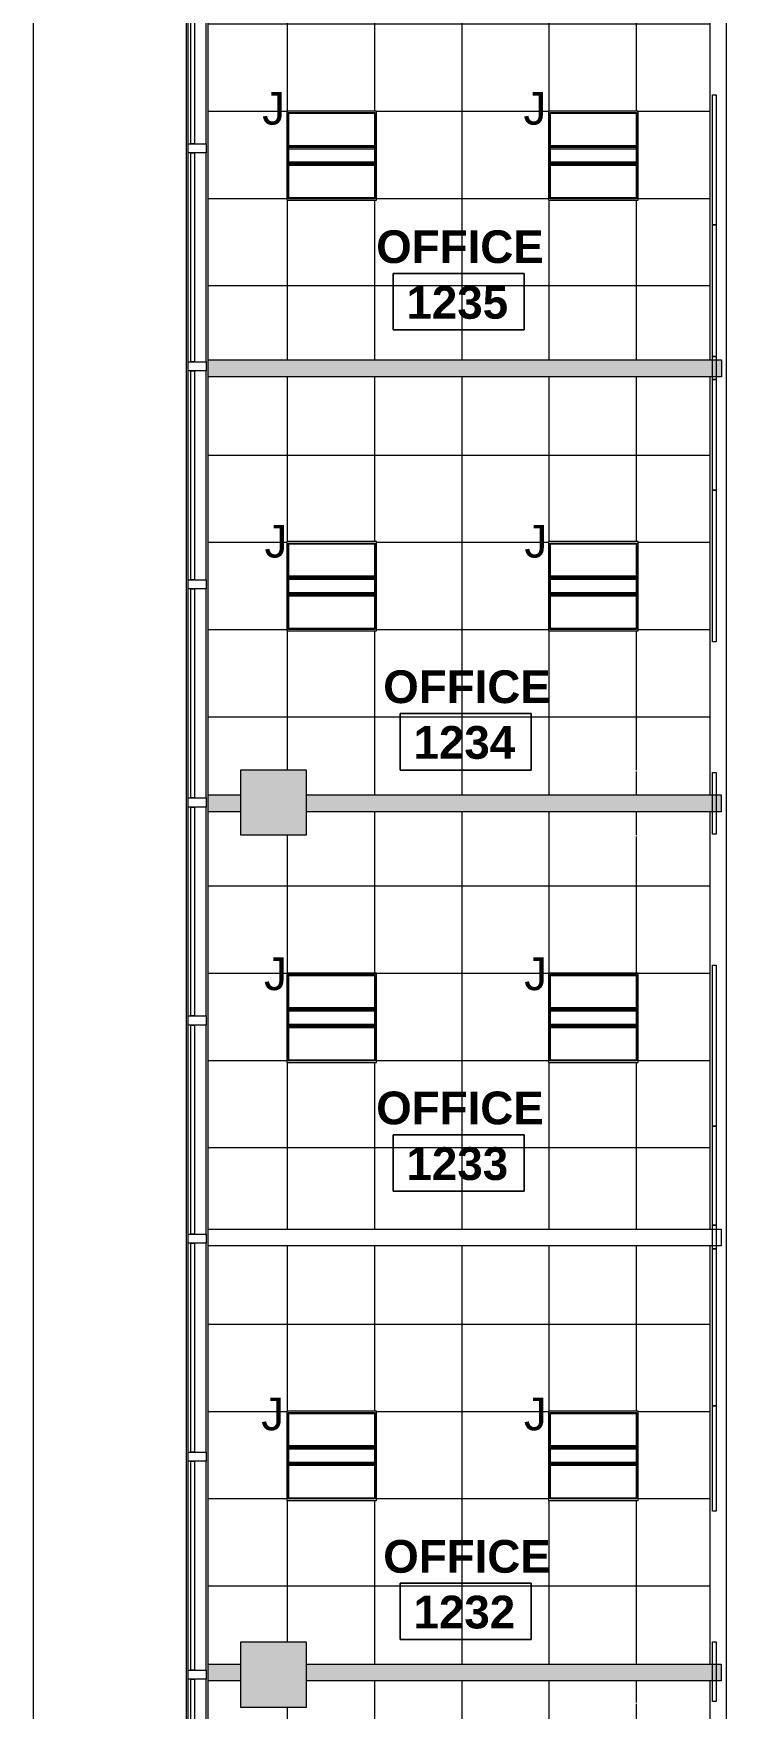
# Model space of a CAD drawing. Header units: inches. Extents: x -329 to 986, y -79 to 1436.
# Drawn here: x -272.6 to -82, y 457.2 to 918.1 of the extents above; entities that cross this region are included whole.
import ezdxf

# ---------------------------------------------------------------- set-up
doc = ezdxf.new("R2010")
doc.units = ezdxf.units.IN
doc.header["$MEASUREMENT"] = 0
for name, color, linetype, lineweight in [('A-AREA-IDEN', 2, 'Continuous', 9), ('A-CLNG', 13, 'Continuous', 13), ('A-CLNG-PATT', 13, 'Continuous', 13), ('A-GENM', 13, 'Continuous', 9), ('A-GLAZ-CURT', 52, 'Continuous', 9), ('A-GLAZ-CWMG', 51, 'Continuous', 9), ('A-WALL', 113, 'Continuous', 13), ('A-WALL-PATT', 111, 'Continuous', 13), ('E-LITE-EQPM', 33, 'Continuous', 9), ('E-LITE-EQPM-IDEN', 33, 'Continuous', 9), ('S-COLS', 52, 'Continuous', 13)]:
    doc.layers.add(name, color=color, linetype=linetype, lineweight=lineweight)
doc.styles.add('Arial', font='arial.ttf', dxfattribs={"height": 8.999999999999991})
doc.styles.add('Swis721 Lt BT_B', font='', dxfattribs={"height": 8.999999999999991})
doc.styles.get('Swis721 Lt BT_B').set_extended_font_data('Swis721 Lt BT', bold=True)

# ---------------------------------------------------------------- blocks, each defined once
blk = doc.blocks.new('Concrete-Square-Column - 18 x 18-6977650-Level 12  RCP')
at = {"layer": 'S-COLS', "lineweight": 9}
blk.add_hatch(color=7, dxfattribs=at).paths.add_polyline_path([(9.00000000000034, -8.999999999999146), (9.00000000000034, 9.000000000001021), (-8.999999999999828, 9.000000000001021), (-8.999999999999828, -8.999999999999146), (-1.358233555763036, -8.999999999999146)], flags=0)
at = {"layer": 'S-COLS', "color": 8, "lineweight": 20}
for p, q in [((-9.000000000000004, 8.999999999999998), (8.999999999999991, 8.999999999999998)), ((-9.000000000000004, -8.999999999999996), (-9.000000000000004, 8.999999999999998)), ((8.999999999999991, 8.999999999999998), (8.999999999999991, -8.999999999999996)), ((8.999999999999991, -8.999999999999996), (-9.000000000000004, -8.999999999999996))]:
    blk.add_line(p, q, dxfattribs=at)
blk = doc.blocks.new('System Panel - Glazed - Offset-8500634-Level 12  RCP')
at = {"layer": 'A-GLAZ-CURT', "lineweight": 13}
for p, q in [((-28.75, 0.7499999999999999), (-28.75, 1.749999999999986)), ((-28.75, 1.749999999999986), (28.75000000000001, 1.749999999999986)), ((28.75000000000001, 0.7499999999999999), (-28.75, 0.7499999999999999)), ((28.75000000000001, 1.749999999999986), (28.75000000000001, 0.7499999999999999))]:
    blk.add_line(p, q, dxfattribs=at)
blk = doc.blocks.new('Rectangular Mullion - 2_5_ x 5_ rectangular-6977147-Level 12  RCP')
at = {"layer": 'A-GLAZ-CWMG'}
for p, q in [((-230.1099538402698, 47.78411350765371), (-230.1099538402697, 105.2841135076537)), ((-225.1099538402698, 47.78411350765371), (-225.1099538402697, 105.2841135076537))]:
    blk.add_line(p, q, dxfattribs=at)
blk = doc.blocks.new('Rectangular Mullion - 2_5_ x 5_ rectangular-8463284-Level 12  RCP')
at = {"layer": 'A-GLAZ-CWMG', "lineweight": 20}
for p, q in [((1.249999999999998, 2.499999999999985), (-1.249999999999998, 2.499999999999985)), ((-1.249999999999998, 2.499999999999985), (-1.249999999999998, -2.499999999999985)), ((1.249999999999998, -2.499999999999985), (1.249999999999998, 2.499999999999985)), ((-1.249999999999998, -2.499999999999985), (1.249999999999998, -2.499999999999985))]:
    blk.add_line(p, q, dxfattribs=at)
blk = doc.blocks.new('L-Recessed-Axis-Plano - 2 X 2-4550865-Level 12  RCP')
at = {"layer": 'E-LITE-EQPM'}
for p, q in [((11.90625000000024, 11.87499999999966), (-11.90624999999975, 11.87499999999966)), ((-11.90624999999975, 11.87499999999966), (-11.90624999999975, -11.87500000000033)), ((-11.87499999999975, -11.56250000000099), (-11.87499999999975, 11.56249999999901)), ((-11.87499999999975, 11.56249999999901), (11.87500000000024, 11.56249999999901)), ((11.87500000000024, 11.56249999999901), (11.87500000000024, -11.56250000000099)), ((11.90625000000024, -11.87500000000033), (11.90625000000024, 11.87499999999966)), ((-11.87499999999974, 2.737406249999669), (11.87500000000024, 2.737406249999669)), ((11.87500000000024, 2.506846065747282), (-11.87499999999974, 2.506846065747282)), ((-11.87499999999974, 2.304862327499548), (11.87500000000024, 2.304862327499548)), ((-11.87499999999974, 2.200850357448503), (11.87500000000023, 2.200850357448503)), ((-11.87499999999975, 1.825572752108576), (11.87500000000023, 1.825572752108576)), ((-11.87499999999975, -1.82557275210924), (11.87500000000023, -1.82557275210924)), ((-11.87499999999974, -2.200850357449164), (11.87500000000023, -2.200850357449164)), ((-11.87499999999974, -2.30486232750021), (11.87500000000024, -2.30486232750021)), ((-11.87499999999974, -2.506846065747483), (11.87500000000024, -2.506846065747483)), ((-11.87499999999974, -2.737406250000332), (11.87500000000024, -2.737406250000332)), ((-11.90624999999975, -11.87500000000033), (11.90625000000024, -11.87500000000033)), ((11.87500000000024, -11.56250000000099), (-11.87499999999975, -11.56250000000099))]:
    blk.add_line(p, q, dxfattribs=at)
blk = doc.blocks.new('System Panel - Glazed - Offset-8644440-Level 12  RCP')
at = {"layer": 'A-GLAZ-CURT', "lineweight": 13}
for p, q in [((-17.89937377381869, 0.7499999999999999), (-17.89937377381869, 1.749999999999996)), ((-17.89937377381869, 1.749999999999996), (17.89937377381886, 1.749999999999996)), ((17.89937377381886, 0.7499999999999999), (-17.89937377381869, 0.7499999999999999)), ((17.89937377381886, 1.749999999999996), (17.89937377381886, 0.7499999999999999))]:
    blk.add_line(p, q, dxfattribs=at)
blk = doc.blocks.new('System Panel - Glazed - Offset-8642960-Level 12  RCP')
at = {"layer": 'A-GLAZ-CURT', "lineweight": 13}
for p, q in [((-18.12499999999988, 0.7499999999999999), (-18.12499999999988, 1.749999999999996)), ((-18.12499999999988, 1.749999999999996), (18.12500000000005, 1.749999999999996)), ((18.12500000000005, 0.7499999999999999), (-18.12499999999988, 0.7499999999999999)), ((18.12500000000005, 1.749999999999996), (18.12500000000005, 0.7499999999999999))]:
    blk.add_line(p, q, dxfattribs=at)
blk = doc.blocks.new('System Panel - Glazed - Offset-8644230-Level 12  RCP')
at = {"layer": 'A-GLAZ-CURT', "lineweight": 13}
for p, q in [((-20.85050035993964, 0.7499999999999999), (-20.85050035993964, 1.749999999999996)), ((-20.85050035993964, 1.749999999999996), (20.85050035993964, 1.749999999999996)), ((20.85050035993964, 0.7499999999999999), (-20.85050035993964, 0.7499999999999999)), ((20.85050035993964, 1.749999999999996), (20.85050035993964, 0.7499999999999999))]:
    blk.add_line(p, q, dxfattribs=at)
blk = doc.blocks.new('System Panel - Glazed - Offset-8644220-Level 12  RCP')
at = {"layer": 'A-GLAZ-CURT', "lineweight": 13}
for p, q in [((-22.15569826910774, 0.7499999999999999), (-22.15569826910774, 1.749999999999996)), ((-22.15569826910774, 1.749999999999996), (22.15569826910774, 1.749999999999996)), ((22.15569826910774, 0.7499999999999999), (-22.15569826910774, 0.7499999999999999)), ((22.15569826910774, 1.749999999999996), (22.15569826910774, 0.7499999999999999))]:
    blk.add_line(p, q, dxfattribs=at)
blk = doc.blocks.new('System Panel - Glazed - Offset-8642963-Level 12  RCP')
at = {"layer": 'A-GLAZ-CURT', "lineweight": 13}
for p, q in [((-13.62499999999997, 0.7499999999999892), (-13.62499999999997, 1.749999999999986)), ((-13.62499999999997, 1.749999999999986), (13.62500000000006, 1.749999999999986)), ((13.62500000000006, 0.7499999999999892), (-13.62499999999997, 0.7499999999999892)), ((13.62500000000006, 1.749999999999986), (13.62500000000006, 0.7499999999999892))]:
    blk.add_line(p, q, dxfattribs=at)
blk = doc.blocks.new('System Panel - Glazed - Offset-8644008-Level 12  RCP')
at = {"layer": 'A-GLAZ-CURT', "lineweight": 13}
for p, q in [((-14.46089617827567, 0.7499999999999999), (-14.46089617827567, 1.749999999999996)), ((-14.46089617827567, 1.749999999999996), (14.4608961782755, 1.749999999999996)), ((14.4608961782755, 0.7499999999999999), (-14.46089617827567, 0.7499999999999999)), ((14.4608961782755, 1.749999999999996), (14.4608961782755, 0.7499999999999999))]:
    blk.add_line(p, q, dxfattribs=at)
blk = doc.blocks.new('System Panel - Glazed - Offset-8644009-Level 12  RCP')
at = {"layer": 'A-GLAZ-CURT', "lineweight": 13}
for p, q in [((-8.22076974709668, 0.7499999999999999), (-8.22076974709668, 1.750000000000007)), ((-8.22076974709668, 1.750000000000007), (8.220769747096766, 1.750000000000007)), ((8.220769747096766, 0.7499999999999999), (-8.22076974709668, 0.7499999999999999)), ((8.220769747096766, 1.750000000000007), (8.220769747096766, 0.7499999999999999))]:
    blk.add_line(p, q, dxfattribs=at)
blk = doc.blocks.new('System Panel - Glazed - Offset-8642972-Level 12  RCP')
at = {"layer": 'A-GLAZ-CURT', "lineweight": 13}
for p, q in [((-21.62500000000002, 0.7499999999999999), (-21.62500000000002, 1.750000000000007)), ((-21.62500000000002, 1.750000000000007), (21.62500000000002, 1.750000000000007)), ((21.62500000000002, 0.7499999999999999), (-21.62500000000002, 0.7499999999999999)), ((21.62500000000002, 1.750000000000007), (21.62500000000002, 0.7499999999999999))]:
    blk.add_line(p, q, dxfattribs=at)
blk = doc.blocks.new('System Panel - Glazed - Offset-8642971-Level 12  RCP')
at = {"layer": 'A-GLAZ-CURT', "lineweight": 13}
for p, q in [((-3.250000000000028, 0.7499999999999999), (-3.250000000000028, 1.750000000000007)), ((-3.250000000000028, 1.750000000000007), (3.250000000000028, 1.750000000000007)), ((3.250000000000028, 0.7499999999999999), (-3.250000000000028, 0.7499999999999999)), ((3.250000000000028, 1.750000000000007), (3.250000000000028, 0.7499999999999999))]:
    blk.add_line(p, q, dxfattribs=at)
blk = doc.blocks.new('System Panel - Glazed - Offset-8644231-Level 12  RCP')
at = {"layer": 'A-GLAZ-CURT', "lineweight": 13}
for p, q in [((-8.49380137095258, 0.7499999999999999), (-8.49380137095258, 1.750000000000007)), ((-8.49380137095258, 1.750000000000007), (8.493801370952495, 1.750000000000007)), ((8.493801370952495, 0.7499999999999999), (-8.49380137095258, 0.7499999999999999)), ((8.493801370952495, 1.750000000000007), (8.493801370952495, 0.7499999999999999))]:
    blk.add_line(p, q, dxfattribs=at)
blk = doc.blocks.new('System Panel - Glazed - Offset-8642973-Level 12  RCP')
at = {"layer": 'A-GLAZ-CURT', "lineweight": 13}
for p, q in [((-15.25000000000011, 0.7499999999999999), (-15.25000000000011, 1.749999999999996)), ((-15.25000000000011, 1.749999999999996), (15.25000000000011, 1.749999999999996)), ((15.25000000000011, 0.7499999999999999), (-15.25000000000011, 0.7499999999999999)), ((15.25000000000011, 1.749999999999996), (15.25000000000011, 0.7499999999999999))]:
    blk.add_line(p, q, dxfattribs=at)
blk = doc.blocks.new('System Panel - Glazed - Offset-8642974-Level 12  RCP')
at = {"layer": 'A-GLAZ-CURT', "lineweight": 13}
for p, q in [((-3.125000000000056, 0.7499999999999999), (-3.125000000000056, 1.750000000000007)), ((-3.125000000000056, 1.750000000000007), (3.124999999999886, 1.750000000000007)), ((3.124999999999886, 0.7499999999999999), (-3.125000000000056, 0.7499999999999999)), ((3.124999999999886, 1.750000000000007), (3.124999999999886, 0.7499999999999999))]:
    blk.add_line(p, q, dxfattribs=at)
blk = doc.blocks.new('Generic Models 1 - Generic Models 5-8667745-Level 12  RCP')
at = {"layer": 'A-GENM', "lineweight": 20}
for p, q in [((2473.145259837005, -428.4999984996263), (2473.145259837007, 797.5000015003726)), ((2515.145261461042, 755.5752493410097), (2515.14526146104, -386.4999984996072))]:
    blk.add_line(p, q, dxfattribs=at)
blk = doc.blocks.new('Room Tag - Room Name and Number-3379422-Level 12  RCP')
at = {"layer": 'A-AREA-IDEN'}
for p, q in [((-0.1880646717928032, -0.1635729993857746), (-0.1880646717928032, -0.001823739990654245)), ((-0.1880646717928032, -0.001823739990654244), (0.1869353282071967, -0.001823739990654244)), ((0.1869353282071967, -0.001823739990655456), (-0.1880646717928029, -0.001823739990654244)), ((-0.1880646717928029, -0.001823739990654251), (-0.1880646717928032, -0.1635729993857734)), ((0.1869353282071967, -0.001823739990654244), (0.1869353282071967, -0.1635729993857746)), ((0.1869353282071964, -0.1635729993857746), (0.1869353282071967, -0.001823739990655458)), ((0.1869353282071967, -0.1635729993857746), (-0.1880646717928032, -0.1635729993857746)), ((-0.1880646717928032, -0.1635729993857734), (0.1869353282071964, -0.1635729993857746))]:
    blk.add_line(p, q, dxfattribs=at)

msp = doc.modelspace()

# ---------------------------------------------------------------- hatches: boundary and pattern name
at = {"layer": 'A-CLNG-PATT'}
h = msp.add_hatch(dxfattribs=at)
h.set_pattern_fill('FP1_14', color=256, style=0, pattern_type=2)
h.set_pattern_definition([(180, (-154.735, 872.76), (2.939152317953648e-15, 24), []), (90, (-154.735, 872.76), (24, -1.469576158976824e-15), [])])
h.paths.add_polyline_path([(-102.8521873960309, 828.2983418740776), (-86.54745384026857, 828.2983418740776), (-86.54745384026849, 943.2216135076537), (-197.6099538402683, 943.2216135076541), (-197.6099538402683, 937.534113507654), (-215.6099538402682, 937.534113507654), (-215.6099538402682, 943.2216135076542), (-224.6099538402685, 943.2216135076542), (-224.6099538402687, 828.2983418740779), (-192.0731873960309, 828.2983418740779)], flags=0)
h.paths.add_polyline_path([(-106.2974538402672, 872.2528635076555), (-130.9224538402673, 872.2528635076558), (-130.9224538402672, 896.8153635076555), (-106.2974538402672, 896.8153635076554)], flags=0)
h.paths.add_polyline_path([(-178.2974538402673, 872.2528635076558), (-202.9224538402673, 872.2528635076559), (-202.9224538402672, 896.8153635076559), (-178.2974538402672, 896.8153635076555)], flags=0)
h = msp.add_hatch(dxfattribs=at)
h.set_pattern_fill('FP1_13', color=256, style=0, pattern_type=2)
h.set_pattern_definition([(0, (-154.735, 754.135), (0, -24), []), (270, (-154.735, 754.135), (-24, -1.469576158976824e-15), [])])
h.paths.add_polyline_path([(-123.2974538402691, 708.5966135076532), (-86.54745384026874, 708.5966135076532), (-86.54745384026857, 823.6733418740777), (-224.6099538402687, 823.6733418740782), (-224.6099538402688, 708.5966135076536), (-215.6099538402689, 708.5966135076536), (-215.6099538402689, 715.5341135076536), (-197.6099538402689, 715.5341135076536), (-197.6099538402689, 708.5966135076535), (-192.0731873960309, 708.5966135076535)], flags=0)
h.paths.add_polyline_path([(-99.60022784539733, 715.0207702547988), (-123.2974538402691, 715.0207702547988), (-123.2974538402691, 715.3957702547991), (-87.79745384026906, 715.3957702547991), (-87.79745384026906, 715.0207702547988), (-92.86044399261282, 715.0207702547988)], flags=0)
h.paths.add_polyline_path([(-106.2974538402675, 753.7530209746797), (-130.9224538402674, 753.7530209746797), (-130.9224538402673, 778.3155209746798), (-106.2974538402674, 778.3155209746795)], flags=0)
h.paths.add_polyline_path([(-192.0731873960309, 753.7530209746798), (-202.9224538402674, 753.7530209746798), (-202.9224538402674, 778.3155209746799), (-178.2974538402674, 778.3155209746798), (-178.2974538402675, 753.7530209746798)], flags=0)
h = msp.add_hatch(dxfattribs=at)
h.set_pattern_fill('FP1_12', color=256, style=0, pattern_type=2)
h.set_pattern_definition([(0, (-154.735, 635.559), (0, -24), []), (270, (-154.735, 635.559), (-24, -1.469576158976824e-15), [])])
h.paths.add_polyline_path([(-86.54745384026891, 589.1462005083747), (-86.54745384026874, 703.9716135076533), (-197.6099538402689, 703.9716135076534), (-197.6099538402689, 697.5341135076536), (-215.6099538402689, 697.5341135076536), (-215.6099538402689, 703.9716135076536), (-224.6099538402688, 703.9716135076536), (-224.609953840269, 589.1462005083752), (-192.0731873960309, 589.146200508375)], flags=0)
h.paths.add_polyline_path([(-106.2974538402677, 635.0028635076546), (-130.9224538402677, 635.0028635076549), (-130.9224538402676, 659.5653635076549), (-106.2974538402676, 659.5653635076546), (-106.2974538402677, 640.9682363904383)], flags=0)
h.paths.add_polyline_path([(-178.2974538402676, 635.0028635076549), (-202.9224538402676, 635.002863507655), (-202.9224538402676, 659.565363507655), (-178.2974538402675, 659.565363507655), (-178.2974538402676, 640.9682363904383)], flags=0)
h.paths.add_polyline_path([(-88.49856297877712, 697.1581675128933), (-123.297453840269, 697.1581675128933), (-123.297453840269, 697.5331675128936), (-87.79745384026914, 697.5331675128936), (-87.79745384026914, 697.1581675128933)], flags=0)
h = msp.add_hatch(dxfattribs=at)
h.set_pattern_fill('FP1_11', color=256, style=0, pattern_type=2)
h.set_pattern_definition([(0, (-154.735, 514.977), (0, -24), []), (270, (-154.735, 514.977), (-24, -1.469576158976824e-15), [])])
h.paths.add_polyline_path([(-102.8521873960309, 469.4321332701741), (-86.54745384026909, 469.4321332701741), (-86.54745384026891, 584.5212005083746), (-224.609953840269, 584.5212005083752), (-224.6099538402693, 469.4321332701747), (-215.6099538402693, 469.4321332701747), (-215.6099538402693, 475.534113507653), (-197.6099538402694, 475.534113507653), (-197.6099538402694, 469.4321332701747), (-192.0731873960309, 469.4321332701747)], flags=0)
h.paths.add_polyline_path([(-130.9224538402679, 514.5030209746794), (-130.9224538402679, 539.0655209746797), (-106.2974538402678, 539.0655209746797), (-106.2974538402679, 514.5030209746794)], flags=0)
h.paths.add_polyline_path([(-178.2974538402678, 514.5030209746798), (-202.9224538402678, 514.5030209746798), (-202.9224538402677, 539.0655209746798), (-178.2974538402677, 539.0655209746798), (-178.2974538402677, 535.4782363904382)], flags=0)
h = msp.add_hatch(dxfattribs=at)
h.set_pattern_fill('FP1_10', color=256, style=0, pattern_type=2)
h.set_pattern_definition([(0, (-154.735, 395.463), (0, -24), []), (270, (-154.735, 395.463), (-24, -1.469576158976824e-15), [])])
h.paths.add_polyline_path([(-86.54745384026926, 350.1194128207954), (-86.54745384026909, 464.807133270174), (-197.6099538402694, 464.8071332701743), (-197.6099538402694, 457.534113507653), (-215.6099538402693, 457.534113507653), (-215.6099538402693, 464.8071332701743), (-224.6099538402693, 464.8071332701743), (-224.6099538402694, 350.1194128207961), (-102.8521873960309, 350.1194128207954)], flags=0)
h.paths.add_polyline_path([(-130.922453840268, 395.5030209746793), (-130.9224538402679, 420.0655209746796), (-106.2974538402678, 420.0655209746796), (-106.297453840268, 395.5030209746793)], flags=0)
h.paths.add_polyline_path([(-192.0731873960309, 395.5030209746796), (-202.922453840268, 395.5030209746796), (-202.9224538402678, 420.0655209746798), (-178.2974538402679, 420.0655209746798), (-178.297453840268, 395.5030209746796)], flags=0)
h.paths.add_polyline_path([(-99.51522384564375, 458.483439123933), (-123.2974538402693, 458.483439123933), (-123.2974538402693, 458.858439123933), (-87.79745384026957, 458.858439123933), (-87.79745384026957, 458.483439123933), (-92.81933170390376, 458.483439123933)], flags=0)
at = {"layer": 'A-WALL-PATT', "lineweight": 9}
msp.add_hatch(color=7, dxfattribs=at).paths.add_polyline_path([(-83.35995384026849, 823.6733418740773), (-83.35995384026849, 828.2983418740776), (-224.6099538402687, 828.2983418740779), (-224.6099538402687, 823.673341874078), (-102.8521873960309, 823.6733418740776)], flags=0)
h = msp.add_hatch(color=7, dxfattribs=at)
h.paths.add_polyline_path([(-83.4849538402694, 703.9716135076533), (-83.4849538402694, 708.5966135076529), (-197.6099538402689, 708.5966135076535), (-197.6099538402689, 703.9716135076534), (-102.8521873960309, 703.9716135076533)], flags=0)
h.paths.add_polyline_path([(-215.6099538402689, 703.9716135076536), (-215.6099538402689, 708.5966135076536), (-224.6099538402688, 708.5966135076536), (-224.6099538402688, 703.9716135076536)], flags=0)
h = msp.add_hatch(color=7, dxfattribs=at)
h.paths.add_polyline_path([(-83.48495384027008, 464.807133270174), (-83.48495384027008, 469.4321332701737), (-197.6099538402694, 469.4321332701744), (-197.6099538402694, 464.8071332701743), (-102.8521873960309, 464.807133270174)], flags=0)
h.paths.add_polyline_path([(-215.6099538402693, 464.8071332701743), (-215.6099538402693, 469.4321332701744), (-224.6099538402693, 469.4321332701744), (-224.6099538402693, 464.8071332701743)], flags=0)

# ---------------------------------------------------------------- linework, layer by layer
at = {"layer": 'A-CLNG'}
for p, q in [((-224.6099538402686, 828.2983418740774), (-224.6099538402684, 943.2216135076535)), ((-86.54745384026843, 943.221613507653), (-86.5474538402686, 828.2983418740769)), ((-178.2974538402671, 896.8153635076551), (-202.9224538402671, 896.8153635076552)), ((-202.9224538402671, 896.8153635076552), (-202.9224538402672, 872.2528635076552)), ((-178.2974538402672, 872.2528635076552), (-178.2974538402671, 896.8153635076552)), ((-106.2974538402672, 896.8153635076548), (-130.9224538402672, 896.8153635076549)), ((-130.9224538402672, 896.8153635076549), (-130.9224538402673, 872.2528635076549)), ((-106.2974538402673, 872.2528635076549), (-106.2974538402672, 896.8153635076549)), ((-202.9224538402672, 872.2528635076554), (-178.2974538402672, 872.2528635076552)), ((-130.9224538402673, 872.2528635076551), (-106.2974538402673, 872.2528635076549)), ((-224.6099538402688, 708.5966135076532), (-224.6099538402686, 823.6733418740776)), ((-86.5474538402686, 823.673341874077), (-86.54745384026876, 708.5966135076526)), ((-178.2974538402673, 778.3155209746792), (-202.9224538402673, 778.3155209746794)), ((-202.9224538402673, 778.3155209746794), (-202.9224538402673, 753.7530209746794)), ((-178.2974538402674, 753.7530209746793), (-178.2974538402673, 778.3155209746792)), ((-106.2974538402673, 778.3155209746791), (-130.9224538402673, 778.3155209746792)), ((-130.9224538402673, 778.3155209746792), (-130.9224538402674, 753.7530209746793)), ((-106.2974538402675, 753.7530209746791), (-106.2974538402673, 778.3155209746791)), ((-202.9224538402673, 753.7530209746793), (-178.2974538402674, 753.7530209746793)), ((-130.9224538402674, 753.7530209746792), (-106.2974538402674, 753.7530209746791)), ((-224.609953840269, 589.1462005083748), (-224.6099538402688, 703.9716135076532)), ((-86.54745384026877, 703.9716135076526), (-86.54745384026893, 589.1462005083742)), ((-178.2974538402675, 659.5653635076545), (-202.9224538402674, 659.5653635076546)), ((-202.9224538402674, 659.5653635076546), (-202.9224538402675, 635.0028635076546)), ((-178.2974538402675, 635.0028635076545), (-178.2974538402675, 659.5653635076545)), ((-106.2974538402675, 659.5653635076543), (-130.9224538402675, 659.5653635076544)), ((-130.9224538402675, 659.5653635076544), (-130.9224538402676, 635.0028635076544)), ((-106.2974538402676, 635.0028635076542), (-106.2974538402675, 659.5653635076542)), ((-202.9224538402675, 635.0028635076545), (-178.2974538402675, 635.0028635076545)), ((-130.9224538402676, 635.0028635076543), (-106.2974538402676, 635.0028635076542)), ((-224.6099538402691, 469.4321332701742), (-224.609953840269, 584.5212005083747)), ((-86.54745384026893, 584.5212005083741), (-86.54745384026909, 469.4321332701736)), ((-178.2974538402677, 539.0655209746794), (-202.9224538402676, 539.0655209746795)), ((-202.9224538402676, 539.0655209746795), (-202.9224538402677, 514.5030209746795)), ((-178.2974538402677, 514.5030209746794), (-178.2974538402677, 539.0655209746794)), ((-106.2974538402678, 539.0655209746791), (-130.9224538402678, 539.0655209746792)), ((-130.9224538402678, 539.0655209746792), (-130.9224538402679, 514.5030209746792)), ((-106.2974538402679, 514.5030209746791), (-106.2974538402678, 539.0655209746791)), ((-202.9224538402677, 514.5030209746794), (-178.2974538402677, 514.5030209746794)), ((-130.9224538402679, 514.5030209746791), (-106.2974538402679, 514.5030209746791)), ((-224.6099538402693, 350.1194128207958), (-224.6099538402691, 464.8071332701741)), ((-86.5474538402691, 464.8071332701736), (-86.54745384026926, 350.1194128207952))]:
    msp.add_line(p, q, dxfattribs=at)
at = {"layer": 'A-WALL', "lineweight": 9}
for p, q in [((-81.98495384026964, 133.5341135076546), (-81.98495384026677, 1063.779019028915)), ((-86.60995384026714, 943.221613507653), (-86.6099538402675, 828.2983418740769)), ((-86.60995384026752, 823.6733418740769), (-86.60995384026786, 708.5966135076525)), ((-86.60995384026788, 703.9716135076526), (-86.60995384026825, 589.1462005083741)), ((-86.60995384026825, 584.521200508374), (-86.60995384026862, 469.4321332701733)), ((-86.60995384026863, 464.8071332701735), (-86.60995384026897, 350.119412820795))]:
    msp.add_line(p, q, dxfattribs=at)
at = {"layer": 'A-WALL', "color": 8, "lineweight": 20}
for p, q in [((-224.6099538402686, 823.6733418740773), (-224.6099538402686, 828.2983418740774)), ((-224.6099538402686, 828.2983418740774), (-83.35995384026845, 828.2983418740769)), ((-83.35995384026845, 828.2983418740769), (-83.35995384026849, 823.6733418740769)), ((-83.35995384026849, 823.6733418740769), (-224.6099538402686, 823.6733418740773)), ((-224.6099538402688, 708.5966135076532), (-215.6099538402688, 708.5966135076532)), ((-224.6099538402688, 703.9716135076532), (-224.6099538402688, 708.5966135076532)), ((-197.6099538402688, 708.596613507653), (-83.48495384026936, 708.5966135076525)), ((-83.48495384026934, 708.5966135076525), (-83.48495384026937, 703.9716135076526)), ((-215.6099538402688, 703.9716135076532), (-224.6099538402688, 703.9716135076532)), ((-83.48495384026937, 703.9716135076526), (-197.6099538402688, 703.971613507653)), ((-224.6099538402691, 469.4321332701741), (-215.6099538402692, 469.4321332701741)), ((-224.6099538402691, 464.8071332701741), (-224.6099538402691, 469.4321332701741)), ((-197.6099538402692, 469.4321332701739), (-83.48495384027008, 469.4321332701736)), ((-83.4849538402701, 469.4321332701736), (-83.48495384027011, 464.8071332701736)), ((-215.6099538402691, 464.8071332701741), (-224.6099538402691, 464.8071332701741)), ((-83.48495384027011, 464.8071332701736), (-197.6099538402692, 464.807133270174))]:
    msp.add_line(p, q, dxfattribs=at)
at = {"layer": 'A-WALL'}
for p, q in [((-224.6099538402689, 589.1462005083747), (-83.48495384026974, 589.146200508374)), ((-224.609953840269, 584.5212005083747), (-224.6099538402689, 589.1462005083747)), ((-83.48495384026972, 589.146200508374), (-83.48495384026975, 584.5212005083741)), ((-83.48495384026975, 584.5212005083741), (-224.609953840269, 584.5212005083747))]:
    msp.add_line(p, q, dxfattribs=at)

# ---------------------------------------------------------------- block references
at = {"layer": 'A-AREA-IDEN', "xscale": 95.99999999999994, "yscale": 95.99999999999994, "zscale": 95.99999999999994}
for p in [(-155.6042494341058, 852.2641156123124), (-153.6667494341058, 731.1712143695493), (-155.6042494341058, 615.2680088943341), (-153.6667494341058, 491.8685761993275)]:
    msp.add_blockref('Room Tag - Room Name and Number-3379422-Level 12  RCP', p, dxfattribs=at)
at = {"layer": 'A-GENM'}
msp.add_blockref('Generic Models 1 - Generic Models 5-8667745-Level 12  RCP', (-2745.755213677289, 367.0341120072612), dxfattribs=at)
at = {"layer": 'A-GLAZ-CURT'}
for name, p, rotation in [('System Panel - Glazed - Offset-8500634-Level 12  RCP', (-227.6099538402684, 916.5341135076526), 89.99999999999993), ('System Panel - Glazed - Offset-8644440-Level 12  RCP', (-86.54745384026852, 883.3711447484964), 269.9999999999999), ('System Panel - Glazed - Offset-8500634-Level 12  RCP', (-227.6099538402685, 856.534113507653), 89.99999999999993), ('System Panel - Glazed - Offset-8642960-Level 12  RCP', (-86.54745384026856, 847.3467709746774), 269.9999999999999), ('System Panel - Glazed - Offset-8500634-Level 12  RCP', (-227.6099538402686, 796.5341135076536), 89.99999999999993), ('System Panel - Glazed - Offset-8642974-Level 12  RCP', (-86.5474538402686, 826.0967709746775), 269.9999999999999), ('System Panel - Glazed - Offset-8642973-Level 12  RCP', (-86.54745384026862, 807.7217709746775), 269.9999999999999), ('System Panel - Glazed - Offset-8644230-Level 12  RCP', (-86.54745384026867, 771.6212706147377), 269.9999999999999), ('System Panel - Glazed - Offset-8500634-Level 12  RCP', (-227.6099538402688, 736.5341135076536), 89.99999999999993), ('System Panel - Glazed - Offset-8644231-Level 12  RCP', (-86.54745384026876, 706.2769688838455), 269.9999999999999), ('System Panel - Glazed - Offset-8500634-Level 12  RCP', (-227.6099538402688, 676.5341135076536), 89.99999999999993), ('System Panel - Glazed - Offset-8644220-Level 12  RCP', (-86.54745384026886, 639.6274692437853), 269.9999999999999), ('System Panel - Glazed - Offset-8500634-Level 12  RCP', (-227.6099538402689, 616.5341135076536), 89.99999999999993), ('System Panel - Glazed - Offset-8642963-Level 12  RCP', (-86.5474538402689, 603.8467709746775), 269.9999999999999), ('System Panel - Glazed - Offset-8642971-Level 12  RCP', (-86.54745384026893, 586.9717709746776), 269.9999999999999), ('System Panel - Glazed - Offset-8500634-Level 12  RCP', (-227.609953840269, 556.5341135076536), 89.99999999999993), ('System Panel - Glazed - Offset-8642972-Level 12  RCP', (-86.54745384026896, 562.0967709746775), 269.9999999999999), ('System Panel - Glazed - Offset-8644008-Level 12  RCP', (-86.54745384026901, 526.0108747964019), 269.9999999999999), ('System Panel - Glazed - Offset-8500634-Level 12  RCP', (-227.6099538402691, 496.5341135076537), 89.99999999999993), ('System Panel - Glazed - Offset-8644009-Level 12  RCP', (-86.54745384026909, 467.3292088710297), 269.9999999999999), ('System Panel - Glazed - Offset-8500634-Level 12  RCP', (-227.6099538402692, 436.5341135076537), 89.99999999999993)]:
    msp.add_blockref(name, p, dxfattribs=dict(at, rotation=rotation))
at = {"layer": 'A-GLAZ-CWMG'}
for p in [(0, 839.9999999999986), (0, 779.9999999999986), (0, 719.9999999999995), (0, 659.9999999999999), (0, 599.9999999999999), (0, 539.9999999999999), (0, 479.9999999999999), (0, 419.9999999999999), (0, 359.9999999999999)]:
    msp.add_blockref('Rectangular Mullion - 2_5_ x 5_ rectangular-6977147-Level 12  RCP', p, dxfattribs=at)
at = {"layer": 'A-GLAZ-CWMG', "extrusion": (0, 0, -1), "rotation": 90.00000000000007}
for p in [(227.6099538402685, 886.5341135076526), (227.6099538402686, 826.5341135076536), (227.6099538402687, 766.5341135076536), (227.6099538402688, 706.5341135076536), (227.6099538402689, 646.5341135076536), (227.609953840269, 586.5341135076536), (227.609953840269, 526.5341135076536), (227.6099538402691, 466.5341135076537)]:
    msp.add_blockref('Rectangular Mullion - 2_5_ x 5_ rectangular-8463284-Level 12  RCP', p, dxfattribs=at)
at = {"layer": 'E-LITE-EQPM', "extrusion": (0, 0, -1)}
for p in [(190.6099538402669, 884.5341135076555), (118.609953840267, 884.5341135076552), (190.6099538402671, 766.0342709746797), (118.6099538402671, 766.0342709746795), (190.6099538402673, 647.2841135076549), (118.6099538402673, 647.2841135076546), (190.6099538402675, 526.7842709746798), (118.6099538402676, 526.7842709746794)]:
    msp.add_blockref('L-Recessed-Axis-Plano - 2 X 2-4550865-Level 12  RCP', p, dxfattribs=at)
at = {"layer": 'S-COLS', "lineweight": 9}
for p in [(-206.6099538402688, 706.5341135076532), (-206.6099538402692, 466.5341135076528)]:
    msp.add_blockref('Concrete-Square-Column - 18 x 18-6977650-Level 12  RCP', p, dxfattribs=at)

# ---------------------------------------------------------------- texts
at = {"layer": 'A-AREA-IDEN', "char_height": 8.999999999999991, "attachment_point": 1, "style": 'Swis721 Lt BT_B'}
for s, insert, width in [('OFFICE', (-178.346297673268, 863.9805179439115), 54.84299999999993), ('1235', (-170.0150064274557, 848.6619299301117), 33.93599999999996), ('OFFICE', (-176.4087976732681, 742.8876167011482), 54.84299999999993), ('1234', (-168.0775064274558, 727.5690286873485), 33.93599999999996), ('OFFICE', (-178.346297673268, 626.9844112259331), 54.84299999999993), ('1233', (-170.0150064274557, 611.6658232121333), 33.93599999999996), ('OFFICE', (-176.4087976732681, 503.5849785309264), 54.84299999999993), ('1232', (-168.0775064274558, 488.2663905171267), 33.93599999999996)]:
    msp.add_mtext(s, dxfattribs=dict(at, insert=insert, width=width))
at = {"layer": 'E-LITE-EQPM-IDEN', "char_height": 8.999999999999991, "width": 7.87799999999999, "attachment_point": 1, "style": 'Arial'}
for insert in [(-209.7028850179754, 902.0733052491722), (-137.8298402090616, 902.0733052491722), (-209.068109062545, 782.9386867607658), (-137.5759298268896, 782.9386867607658), (-209.1950642536313, 663.9070199569851), (-137.6366475269745, 663.9070199569851), (-209.9567954001483, 542.8000004231635), (-137.7028850179763, 542.8000004231635)]:
    msp.add_mtext('J', dxfattribs=dict(at, insert=insert))

doc.saveas('drawing.dxf')
